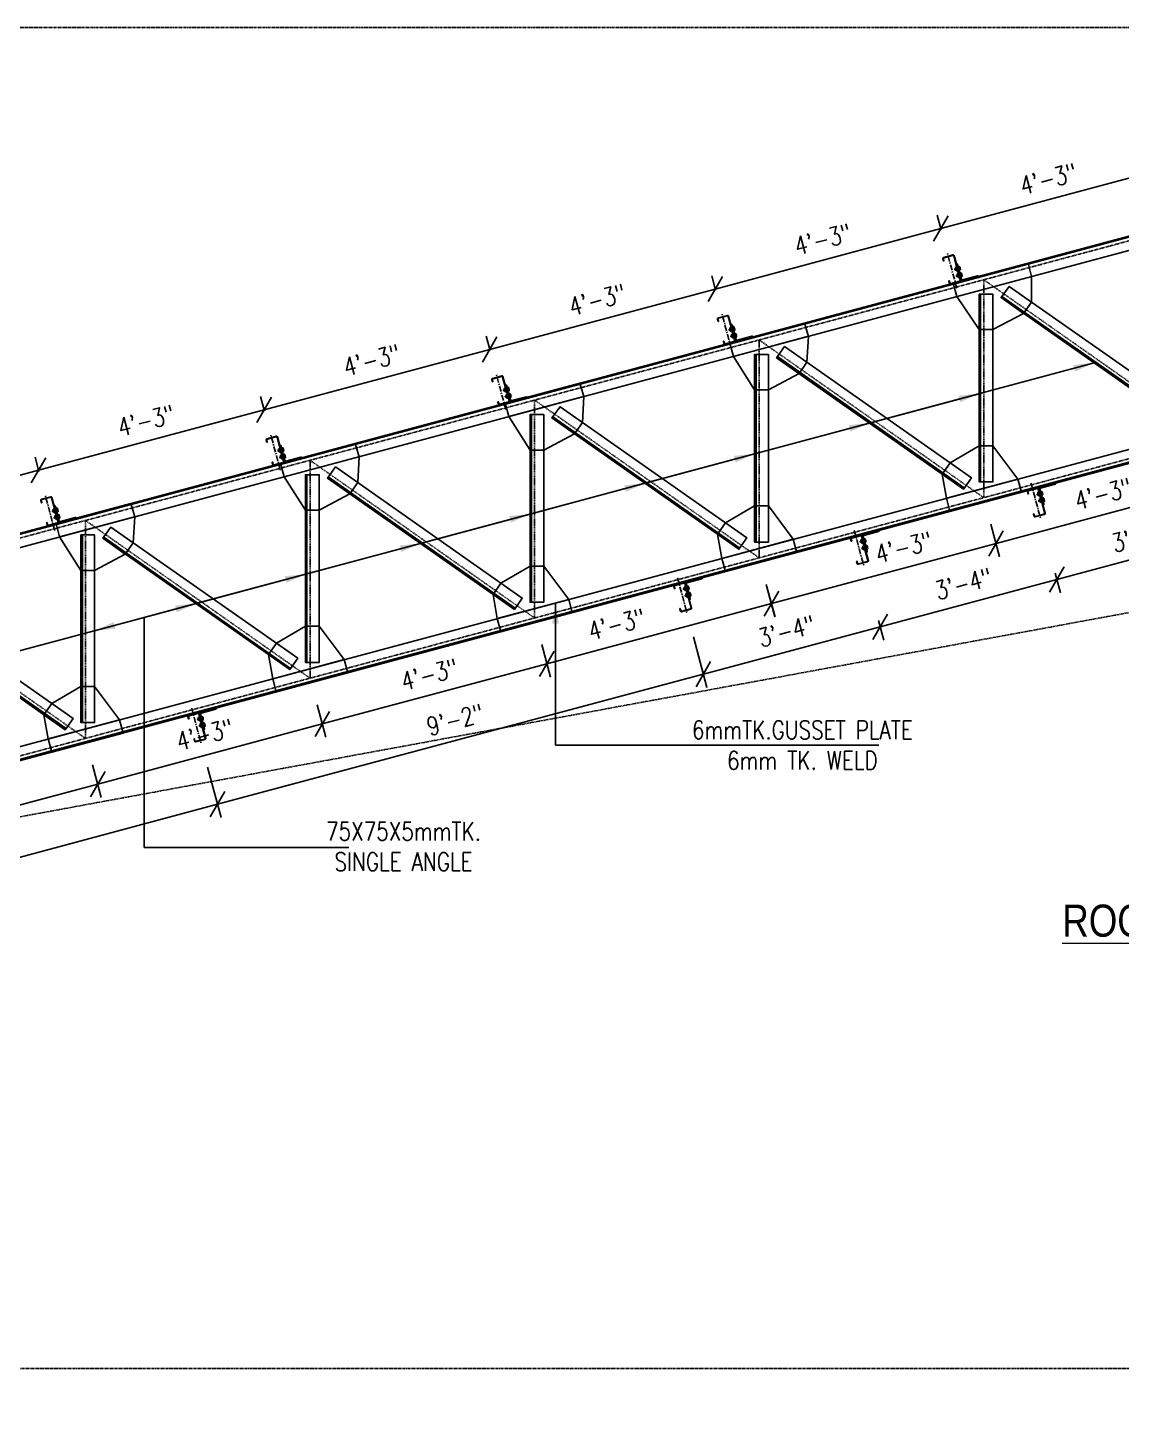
# Model space of a CAD drawing. Extents: x -95606 to 113309, y -42160 to -940.
# Drawn here: x 104420.5 to 104659.6, y -20082.2 to -19780.6 of the extents above; entities that cross this region are included whole.
import ezdxf

# ---------------------------------------------------------------- set-up
doc = ezdxf.new("R2010")
doc.units = 0
doc.header["$LTSCALE"] = 0.02
doc.header["$MEASUREMENT"] = 0
doc.header["$PDMODE"] = 3
doc.header["$PDSIZE"] = -2
for name, pattern in [('CENTER', [50.8, 31.75, -6.35, 6.35, -6.35]), ('CENTERX2', [101.6, 63.5, -12.7, 12.7, -12.7]), ('DASHEDX2', [1.5, 1, -0.5])]:
    doc.linetypes.add(name, pattern=pattern)
doc.layers.get('0').update_dxf_attribs({"linetype": 'CONTINUOUS'})
doc.layers.get('DEFPOINTS').update_dxf_attribs({"linetype": 'CONTINUOUS'})
for name, color, linetype in [('5T', 4, 'CONTINUOUS'), ('A-C PURLIN', 1, 'CONTINUOUS'), ('A-GRID', 7, 'CENTERX2'), ('A-OL', 2, 'CONTINUOUS'), ('A-WELD', 6, 'CONTINUOUS'), ('dimentions', 8, 'CONTINUOUS'), ('EXLINE', 33, 'CONTINUOUS'), ('G-GRID', 7, 'CENTERX2'), ('GUSSET', 1, 'CONTINUOUS'), ('LEVEL', 1, 'CONTINUOUS'), ('OL', 2, 'CONTINUOUS'), ('S-DIM', 7, 'CONTINUOUS'), ('S-TXT', 2, 'CONTINUOUS')]:
    doc.layers.add(name, color=color, linetype=linetype)
doc.layers.add('Layer4', color=4, linetype='CONTINUOUS', lineweight=25)
doc.styles.add('ROMANC', font='romanc.shx')
doc.styles.add('style9', font='romans.shx', dxfattribs={"width": 0.8, "height": 4})
doc.dimstyles.new('TEXT-14', dxfattribs={"dimtxt": 4, "dimasz": 4.5, "dimexe": 3, "dimexo": 6, "dimgap": 2, "dimtad": 1, "dimdec": 0, "dimrnd": 0.5, "dimzin": 1, "dimdsep": 46, "dimlunit": 4, "dimtxsty": 'style9', "dimblk": 'OBLIQUE', "dimcen": 72.09, "dimclrd": 1, "dimclre": 1, "dimclrt": 2, "dimadec": 0, "dimazin": 0, "dimtfac": 1, "dimtdec": 0, "dimtofl": 0, "dimtmove": 0, "dimatfit": 3, "dimfxl": 1, "dimfrac": 2, "dimtolj": 1, "dimtzin": 0, "dimlwd": -1, "dimarcsym": 0})

# ---------------------------------------------------------------- blocks, each defined once
blk = doc.blocks.new('_Oblique')
at = {"color": 0, "linetype": 'ByBlock', "lineweight": -2}
blk.add_line((-0.5, -0.5), (0.5, 0.5), dxfattribs=at)
blk = doc.blocks.new('*D72')
at = {"layer": 'DEFPOINTS', "color": 0, "lineweight": -2, "transparency": 16777216}
for p in [(104422.92, -19877.36), (104424.54, -19883.4), (104375.24, -19896.61)]:
    blk.add_point(p, dxfattribs=at)
at = {"layer": 'dimentions', "color": 1, "lineweight": -2, "transparency": 16777216}
for p, q in [((104422.99, -19877.61), (104422.15, -19874.46)), ((104373.69, -19890.82), (104372.85, -19887.67))]:
    blk.add_line(p, q, dxfattribs=at)
at = {"layer": 'dimentions', "color": 1, "transparency": 16777216}
blk.add_line((104373.62, -19890.57), (104422.92, -19877.36), dxfattribs=at)
at = {"layer": 'dimentions', "color": 1, "transparency": 16777216, "xscale": 4.5, "yscale": 4.5, "zscale": 4.5}
for p, rotation in [((104422.92, -19877.36), 14.99999999996698), ((104373.62, -19890.57), 194.999999999967)]:
    blk.add_blockref('_Oblique', p, dxfattribs=dict(at, rotation=rotation))
at = {"layer": 'dimentions', "color": 2, "transparency": 16777216, "insert": (104397.14, -19879.73), "char_height": 4, "attachment_point": 5, "rotation": 15, "style": 'style9'}
blk.add_mtext('\\A1;4\'-3"', dxfattribs=at)
blk = doc.blocks.new('A BOLT')
at = {"layer": 'GUSSET'}
h = blk.add_hatch(dxfattribs=at)
h.set_pattern_fill('LINE', color=8, scale=12.375, angle=107, style=0)
h.set_pattern_definition([(286.416, (-3737.1646, 76954.9778), (1.483816784, 0.437161318), [])])
edge = h.paths.add_edge_path()
edge.add_line((7, -1.2), (11.8, 0.3))
edge.add_ellipse((11.2, 2.4), major_axis=(1.59, 1.59), ratio=1, start_angle=241.416, end_angle=331.416)
edge.add_line((13.3, 3.1), (13.1, 3.8))
edge.add_line((13.1, 3.8), (12.9, 4.6))
edge.add_ellipse((10.7, 3.9), major_axis=(1.59, 1.59), ratio=1, start_angle=331.416, end_angle=421.416)
edge.add_line((10.1, 6.1), (7.5, 5.3))
edge.add_line((7.5, 5.3), (5.3, 4.7))
edge.add_ellipse((5.9, 2.5), major_axis=(1.59, 1.59), ratio=1, start_angle=331.416, end_angle=421.416, ccw=False)
edge.add_line((8, 3.1), (8.3, 2.4))
edge.add_line((8.3, 2.4), (8.5, 1.6))
edge.add_ellipse((6.3, 1), major_axis=(1.59, 1.59), ratio=1, start_angle=241.416, end_angle=331.416, ccw=False)
at = {"layer": 'A-GRID'}
blk.add_line((15.8, 4.6), (-20.1, -5.9), dxfattribs=at)
at = {"layer": 'A-OL', "color": 1, "linetype": 'DASHEDX2'}
for p, q in [((-12.7, 8.6), (-11.9, 8.9)), ((-2.5, 11.6), (-3.3, 11.4)), ((-6, -14.1), (-5.2, -13.8)), ((4.2, -11.1), (3.3, -11.4))]:
    blk.add_line(p, q, dxfattribs=at)
at = {"layer": 'A-OL', "color": 1}
for p, q in [((-5.2, -13.8), (-11.9, 8.9)), ((3.3, -11.4), (-3.3, 11.4))]:
    blk.add_line(p, q, dxfattribs=at)
at = {"layer": 'OL'}
for p, q in [((-12.7, 8.6), (-6, -14.1)), ((-2.5, 11.6), (4.2, -11.1)), ((9.2, 5.8), (-0.1, 3.1))]:
    blk.add_line(p, q, dxfattribs=at)
for points in [[(-12.3, 7), (-16.9, 5.6, 0.414214), (-18.5, 2.8), (-18.1, 1.6)], [(-10.2, 0.2), (-14.9, -1.2, -0.414214), (-17.7, 0.3), (-18.1, 1.6)], [(-2, 10), (2.7, 11.3, -0.414214), (5.5, 9.8), (5.9, 8.6)], [(0, 3.1), (4.7, 4.5, 0.414214), (6.2, 7.3), (5.9, 8.6)], [(8.3, 2.4), (8, 3.1, 0.414214), (5.3, 4.7), (2.7, 3.9)], [(8.3, 2.4), (8.5, 1.6, -0.414214), (7, -1.2), (2.9, -2.4)], [(13.1, 3.8), (13.3, 3.1, -0.414214), (11.8, 0.3), (4.5, -1.9)], [(13.1, 3.8), (12.9, 4.6, 0.414214), (10.1, 6.1), (4.6, 4.5)], [(-16.8, -4.9), (-17, -4.2, -0.414214), (-15.5, -1.4), (-12.9, -0.6)], [(-16.8, -4.9), (-16.5, -5.7, 0.414214), (-13.7, -7.2), (-9.7, -6)], [(-8.5, -5.7), (-13.2, -7.1, 0.414214), (-14.7, -9.9), (-14.4, -11.1)], [(-6.5, -12.5), (-11.2, -13.9, -0.414214), (-14, -12.4), (-14.4, -11.1)], [(1.8, -2.7), (6.4, -1.3, -0.414214), (9.2, -2.8), (9.6, -4.1)], [(3.8, -9.5), (8.4, -8.2, 0.414214), (10, -5.4), (9.6, -4.1)]]:
    blk.add_lwpolyline(points, format="xyb", dxfattribs=at)
for points in [[(-0.9, 2.9), (-9.4, 0.4)], [(8.2, 5.5), (7.8, 5.4), (-0.1, 3.1)], [(-7.7, -5.3), (0.8, -2.8)]]:
    blk.add_lwpolyline(points, dxfattribs=at)
blk = doc.blocks.new('RT8-LIP')
at = {"layer": 'A-C PURLIN'}
h = blk.add_hatch(dxfattribs=at)
h.set_pattern_fill('STEEL', color=256, scale=8, angle=16.708, style=0)
h.set_pattern_definition([(61.708, (-15390.126, -58951.48), (-22.365806, 12.038718), []), (61.708, (-15393.777, -58939.315), (-22.365806, 12.038718), [])])
h.paths.add_polyline_path([(-50.1, 64.3), (-69.8, 129.9, -0.414214), (-66.4, 136.1), (-19.5, 150.2, -0.414214), (-13.3, 146.9), (-10.3, 136.8, 0.490314), (-8.8, 136.3, 0.490314), (-7.9, 137.5), (-11.6, 150, 0.414214), (-17.8, 153.3), (-69.6, 137.8, 0.414214), (-72.9, 131.6), (-52.5, 63.6), (-32.1, -4.4, 0.414214), (-25.9, -7.8), (25.9, 7.8, 0.414214), (29.2, 14), (25.5, 26.4, 0.490314), (24, 27, 0.490314), (23.1, 25.7), (26.1, 15.7, -0.414214), (22.7, 9.4), (-24.2, -4.6, -0.414214), (-30.4, -1.3)])
h = blk.add_hatch(dxfattribs=at)
h.set_pattern_fill('STEEL', color=256, scale=11, angle=106.708, style=0)
h.set_pattern_definition([(151.708, (-15373.637, -58962.002), (-16.553237, -30.752983), []), (151.708, (-15390.362, -58967.023), (-16.553237, -30.752983), [])])
h.paths.add_polyline_path([(-60.7, 86.2, 0.414214), (-64.1, 80), (-39.6, -1.4, -0.414214), (-43, -7.7), (-124.4, -32.1, 0.414214), (-127.7, -38.3), (-31.9, -9.6)])
for points in [[(24.2, 27.1), (23.7, 27, 0.414214), (23.1, 25.7), (26.1, 15.7, -0.414214), (22.7, 9.4), (-24.2, -4.6, -0.414214), (-30.4, -1.3), (-50.1, 64.3), (-69.8, 129.9, -0.414214), (-66.4, 136.1), (-19.5, 150.2, -0.414214), (-13.3, 146.9), (-10.3, 136.8, 0.414214), (-9, 136.2), (-8.5, 136.3, 0.414214), (-7.9, 137.5), (-11.6, 150, 0.414214), (-17.8, 153.3), (-69.6, 137.8, 0.414214), (-72.9, 131.6), (-52.5, 63.6), (-32.1, -4.4, 0.414214), (-25.9, -7.8), (25.9, 7.8, 0.414214), (29.2, 14), (25.5, 26.4, 0.414214)], [(-60.7, 86.2), (-31.9, -9.6), (-127.7, -38.3), (-127.7, -38.3, -0.414214), (-124.4, -32.1), (-43, -7.7, 0.414214), (-39.6, -1.4), (-64.1, 80, -0.414214), (-60.7, 86.2)]]:
    blk.add_lwpolyline(points, format="xyb", close=True, dxfattribs=at)
blk = doc.blocks.new('A$C7F18320F')
at = {"layer": 'A-C PURLIN', "xscale": 0.03999999999769976, "yscale": 0.03999999999769976, "zscale": 0.03999999999769976, "rotation": 357.2919999998659}
blk.add_blockref('RT8-LIP', (1.29, 0.32), dxfattribs=at)
at = {"layer": 'A-WELD', "xscale": 0.03999999999769976, "yscale": 0.03999999999769976, "zscale": 0.03999999999769976, "rotation": 357.2919999998659}
for p in [(-0.54, 2.81), (-0.18, 1.36)]:
    blk.add_blockref('A BOLT', p, dxfattribs=at)
blk = doc.blocks.new('*D73')
at = {"layer": 'DEFPOINTS', "color": 0, "lineweight": -2, "transparency": 16777216}
for p in [(104472.22, -19864.15), (104473.84, -19870.19), (104424.54, -19883.4)]:
    blk.add_point(p, dxfattribs=at)
at = {"layer": 'dimentions', "color": 1, "lineweight": -2, "transparency": 16777216}
for p, q in [((104472.29, -19864.4), (104471.44, -19861.25)), ((104422.99, -19877.61), (104422.15, -19874.46))]:
    blk.add_line(p, q, dxfattribs=at)
at = {"layer": 'dimentions', "color": 1, "transparency": 16777216}
blk.add_line((104422.92, -19877.36), (104472.22, -19864.15), dxfattribs=at)
at = {"layer": 'dimentions', "color": 1, "transparency": 16777216, "xscale": 4.5, "yscale": 4.5, "zscale": 4.5}
for p, rotation in [((104472.22, -19864.15), 14.99999999999684), ((104422.92, -19877.36), 194.9999999999968)]:
    blk.add_blockref('_Oblique', p, dxfattribs=dict(at, rotation=rotation))
at = {"layer": 'dimentions', "color": 2, "transparency": 16777216, "insert": (104446.44, -19866.52), "char_height": 4, "attachment_point": 5, "rotation": 15, "style": 'style9'}
blk.add_mtext('\\A1;4\'-3"', dxfattribs=at)
blk = doc.blocks.new('*D74')
at = {"layer": 'DEFPOINTS', "color": 0, "lineweight": -2, "transparency": 16777216}
for p in [(104521.52, -19850.94), (104523.14, -19856.99), (104473.84, -19870.19)]:
    blk.add_point(p, dxfattribs=at)
at = {"layer": 'dimentions', "color": 1, "lineweight": -2, "transparency": 16777216}
for p, q in [((104521.59, -19851.19), (104520.74, -19848.04)), ((104472.29, -19864.4), (104471.44, -19861.25))]:
    blk.add_line(p, q, dxfattribs=at)
at = {"layer": 'dimentions', "color": 1, "transparency": 16777216}
blk.add_line((104472.22, -19864.15), (104521.52, -19850.94), dxfattribs=at)
at = {"layer": 'dimentions', "color": 1, "transparency": 16777216, "xscale": 4.5, "yscale": 4.5, "zscale": 4.5}
for p, rotation in [((104521.52, -19850.94), 14.99999999997121), ((104472.22, -19864.15), 194.9999999999712)]:
    blk.add_blockref('_Oblique', p, dxfattribs=dict(at, rotation=rotation))
at = {"layer": 'dimentions', "color": 2, "transparency": 16777216, "insert": (104495.74, -19853.31), "char_height": 4, "attachment_point": 5, "rotation": 15, "style": 'style9'}
blk.add_mtext('\\A1;4\'-3"', dxfattribs=at)
blk = doc.blocks.new('*D75')
at = {"layer": 'DEFPOINTS', "color": 0, "lineweight": -2, "transparency": 16777216}
for p in [(104570.83, -19837.73), (104572.44, -19843.77), (104523.14, -19856.99)]:
    blk.add_point(p, dxfattribs=at)
at = {"layer": 'dimentions', "color": 1, "lineweight": -2, "transparency": 16777216}
for p, q in [((104570.89, -19837.98), (104570.05, -19834.83)), ((104521.59, -19851.19), (104520.74, -19848.04))]:
    blk.add_line(p, q, dxfattribs=at)
at = {"layer": 'dimentions', "color": 1, "transparency": 16777216}
blk.add_line((104521.52, -19850.94), (104570.83, -19837.73), dxfattribs=at)
at = {"layer": 'dimentions', "color": 1, "transparency": 16777216, "xscale": 4.5, "yscale": 4.5, "zscale": 4.5}
for p, rotation in [((104570.83, -19837.73), 15.00003019938891), ((104521.52, -19850.94), 195.0000301993889)]:
    blk.add_blockref('_Oblique', p, dxfattribs=dict(at, rotation=rotation))
at = {"layer": 'dimentions', "color": 2, "transparency": 16777216, "insert": (104545.04, -19840.1), "char_height": 4, "attachment_point": 5, "rotation": 15, "style": 'style9'}
blk.add_mtext('\\A1;4\'-3"', dxfattribs=at)
blk = doc.blocks.new('*D76')
at = {"layer": 'DEFPOINTS', "color": 0, "lineweight": -2, "transparency": 16777216}
for p in [(104620.12, -19824.52), (104621.74, -19830.57), (104572.44, -19843.77)]:
    blk.add_point(p, dxfattribs=at)
at = {"layer": 'dimentions', "color": 1, "lineweight": -2, "transparency": 16777216}
for p, q in [((104620.18, -19824.77), (104619.34, -19821.62)), ((104570.89, -19837.98), (104570.05, -19834.83))]:
    blk.add_line(p, q, dxfattribs=at)
at = {"layer": 'dimentions', "color": 1, "transparency": 16777216}
blk.add_line((104570.83, -19837.73), (104620.12, -19824.52), dxfattribs=at)
at = {"layer": 'dimentions', "color": 1, "transparency": 16777216, "xscale": 4.5, "yscale": 4.5, "zscale": 4.5}
for p, rotation in [((104620.12, -19824.52), 14.9999697905649), ((104570.83, -19837.73), 194.9999697905649)]:
    blk.add_blockref('_Oblique', p, dxfattribs=dict(at, rotation=rotation))
at = {"layer": 'dimentions', "color": 2, "transparency": 16777216, "insert": (104594.34, -19826.89), "char_height": 4, "attachment_point": 5, "rotation": 15, "style": 'style9'}
blk.add_mtext('\\A1;4\'-3"', dxfattribs=at)
blk = doc.blocks.new('*D80')
at = {"layer": 'DEFPOINTS', "color": 0, "lineweight": -2, "transparency": 16777216}
for p in [(104669.41, -19811.31), (104671.03, -19817.36), (104621.74, -19830.57)]:
    blk.add_point(p, dxfattribs=at)
at = {"layer": 'dimentions', "color": 1, "lineweight": -2, "transparency": 16777216}
for p, q in [((104669.47, -19811.56), (104668.63, -19808.42)), ((104620.18, -19824.77), (104619.34, -19821.62))]:
    blk.add_line(p, q, dxfattribs=at)
at = {"layer": 'dimentions', "color": 1, "transparency": 16777216}
blk.add_line((104620.12, -19824.52), (104669.41, -19811.31), dxfattribs=at)
at = {"layer": 'dimentions', "color": 1, "transparency": 16777216, "xscale": 4.5, "yscale": 4.5, "zscale": 4.5}
for p, rotation in [((104669.41, -19811.31), 14.9999697905649), ((104620.12, -19824.52), 194.9999697905649)]:
    blk.add_blockref('_Oblique', p, dxfattribs=dict(at, rotation=rotation))
at = {"layer": 'dimentions', "color": 2, "transparency": 16777216, "insert": (104643.63, -19813.69), "char_height": 4, "attachment_point": 5, "rotation": 15, "style": 'style9'}
blk.add_mtext('\\A1;4\'-3"', dxfattribs=at)
blk = doc.blocks.new('*D91')
at = {"layer": 'DEFPOINTS', "color": 0, "lineweight": -2, "transparency": 16777216}
for p in [(104433.17, -19935.94), (104435.85, -19945.95), (104384.09, -19949.09)]:
    blk.add_point(p, dxfattribs=at)
at = {"layer": 'dimentions', "color": 1, "lineweight": -2, "transparency": 16777216}
for p, q in [((104434.72, -19941.73), (104436.63, -19948.85)), ((104385.64, -19954.89), (104387.55, -19962))]:
    blk.add_line(p, q, dxfattribs=at)
at = {"layer": 'dimentions', "color": 1, "transparency": 16777216}
blk.add_line((104386.77, -19959.1), (104435.85, -19945.95), dxfattribs=at)
at = {"layer": 'dimentions', "color": 1, "transparency": 16777216, "xscale": 4.5, "yscale": 4.5, "zscale": 4.5}
for p, rotation in [((104435.85, -19945.95), 15.00000000000136), ((104386.77, -19959.1), 195.0000000000014)]:
    blk.add_blockref('_Oblique', p, dxfattribs=dict(at, rotation=rotation))
at = {"layer": 'dimentions', "color": 2, "transparency": 16777216, "insert": (104410.18, -19948.29), "char_height": 4, "attachment_point": 5, "rotation": 15, "style": 'style9'}
blk.add_mtext('\\A1;4\'-3"', dxfattribs=at)
blk = doc.blocks.new('*D92')
at = {"layer": 'DEFPOINTS', "color": 0, "lineweight": -2, "transparency": 16777216}
for p in [(104482.25, -19922.79), (104484.93, -19932.8), (104433.17, -19935.94)]:
    blk.add_point(p, dxfattribs=at)
at = {"layer": 'dimentions', "color": 1, "lineweight": -2, "transparency": 16777216}
for p, q in [((104483.81, -19928.58), (104485.71, -19935.69)), ((104434.72, -19941.74), (104436.63, -19948.85))]:
    blk.add_line(p, q, dxfattribs=at)
at = {"layer": 'dimentions', "color": 1, "transparency": 16777216}
blk.add_line((104435.85, -19945.95), (104484.93, -19932.8), dxfattribs=at)
at = {"layer": 'dimentions', "color": 1, "transparency": 16777216, "xscale": 4.5, "yscale": 4.5, "zscale": 4.5}
for p, rotation in [((104484.93, -19932.8), 15.00000000000561), ((104435.85, -19945.95), 195.0000000000056)]:
    blk.add_blockref('_Oblique', p, dxfattribs=dict(at, rotation=rotation))
at = {"layer": 'dimentions', "color": 2, "transparency": 16777216, "insert": (104459.26, -19935.14), "char_height": 4, "attachment_point": 5, "rotation": 15, "style": 'style9'}
blk.add_mtext('\\A1;4\'-3"', dxfattribs=at)
blk = doc.blocks.new('*D93')
at = {"layer": 'DEFPOINTS', "color": 0, "lineweight": -2, "transparency": 16777216}
for p in [(104531.34, -19909.64), (104534.02, -19919.64), (104482.25, -19922.79)]:
    blk.add_point(p, dxfattribs=at)
at = {"layer": 'dimentions', "color": 1, "lineweight": -2, "transparency": 16777216}
for p, q in [((104532.89, -19915.43), (104534.79, -19922.54)), ((104483.81, -19928.58), (104485.71, -19935.69))]:
    blk.add_line(p, q, dxfattribs=at)
at = {"layer": 'dimentions', "color": 1, "transparency": 16777216}
blk.add_line((104484.93, -19932.8), (104534.02, -19919.64), dxfattribs=at)
at = {"layer": 'dimentions', "color": 1, "transparency": 16777216, "xscale": 4.5, "yscale": 4.5, "zscale": 4.5}
for p, rotation in [((104534.02, -19919.64), 14.99999999999711), ((104484.93, -19932.8), 194.9999999999971)]:
    blk.add_blockref('_Oblique', p, dxfattribs=dict(at, rotation=rotation))
at = {"layer": 'dimentions', "color": 2, "transparency": 16777216, "insert": (104508.34, -19921.99), "char_height": 4, "attachment_point": 5, "rotation": 15, "style": 'style9'}
blk.add_mtext('\\A1;4\'-3"', dxfattribs=at)
blk = doc.blocks.new('*D94')
at = {"layer": 'DEFPOINTS', "color": 0, "lineweight": -2, "transparency": 16777216}
for p in [(104580.42, -19896.48), (104583.1, -19906.49), (104531.33, -19909.64)]:
    blk.add_point(p, dxfattribs=at)
at = {"layer": 'dimentions', "color": 1, "lineweight": -2, "transparency": 16777216}
for p, q in [((104581.97, -19902.28), (104583.88, -19909.39)), ((104532.89, -19915.43), (104534.79, -19922.54))]:
    blk.add_line(p, q, dxfattribs=at)
at = {"layer": 'dimentions', "color": 1, "transparency": 16777216}
blk.add_line((104534.02, -19919.65), (104583.1, -19906.49), dxfattribs=at)
at = {"layer": 'dimentions', "color": 1, "transparency": 16777216, "xscale": 4.5, "yscale": 4.5, "zscale": 4.5}
for p, rotation in [((104583.1, -19906.49), 15.00000000000136), ((104534.02, -19919.65), 195.0000000000014)]:
    blk.add_blockref('_Oblique', p, dxfattribs=dict(at, rotation=rotation))
at = {"layer": 'dimentions', "color": 2, "transparency": 16777216, "insert": (104549.27, -19911.02), "char_height": 4, "attachment_point": 5, "rotation": 15, "style": 'style9'}
blk.add_mtext('\\A1;4\'-3"', dxfattribs=at)
blk = doc.blocks.new('*D95')
at = {"layer": 'DEFPOINTS', "color": 0, "lineweight": -2, "transparency": 16777216}
for p in [(104629.5, -19883.33), (104632.18, -19893.34), (104580.42, -19896.49)]:
    blk.add_point(p, dxfattribs=at)
at = {"layer": 'dimentions', "color": 1, "lineweight": -2, "transparency": 16777216}
for p, q in [((104631.05, -19889.13), (104632.96, -19896.24)), ((104581.97, -19902.28), (104583.87, -19909.39))]:
    blk.add_line(p, q, dxfattribs=at)
at = {"layer": 'dimentions', "color": 1, "transparency": 16777216}
blk.add_line((104583.1, -19906.49), (104632.18, -19893.34), dxfattribs=at)
at = {"layer": 'dimentions', "color": 1, "transparency": 16777216, "xscale": 4.5, "yscale": 4.5, "zscale": 4.5}
for p, rotation in [((104632.18, -19893.34), 15.00000000000136), ((104583.1, -19906.49), 195.0000000000014)]:
    blk.add_blockref('_Oblique', p, dxfattribs=dict(at, rotation=rotation))
at = {"layer": 'dimentions', "color": 2, "transparency": 16777216, "insert": (104612.03, -19894.21), "char_height": 4, "attachment_point": 5, "rotation": 15, "style": 'style9'}
blk.add_mtext('\\A1;4\'-3"', dxfattribs=at)
blk = doc.blocks.new('*D96')
at = {"layer": 'DEFPOINTS', "color": 0, "lineweight": -2, "transparency": 16777216}
for p in [(104678.58, -19870.18), (104681.26, -19880.19), (104629.5, -19883.33)]:
    blk.add_point(p, dxfattribs=at)
at = {"layer": 'dimentions', "color": 1, "lineweight": -2, "transparency": 16777216}
for p, q in [((104680.14, -19875.98), (104682.04, -19883.09)), ((104631.05, -19889.13), (104632.96, -19896.24))]:
    blk.add_line(p, q, dxfattribs=at)
at = {"layer": 'dimentions', "color": 1, "transparency": 16777216}
blk.add_line((104632.18, -19893.34), (104681.26, -19880.19), dxfattribs=at)
at = {"layer": 'dimentions', "color": 1, "transparency": 16777216, "xscale": 4.5, "yscale": 4.5, "zscale": 4.5}
for p, rotation in [((104681.26, -19880.19), 15.00000000000136), ((104632.18, -19893.34), 195.0000000000014)]:
    blk.add_blockref('_Oblique', p, dxfattribs=dict(at, rotation=rotation))
at = {"layer": 'dimentions', "color": 2, "transparency": 16777216, "insert": (104655.59, -19882.53), "char_height": 4, "attachment_point": 5, "rotation": 15, "style": 'style9'}
blk.add_mtext('\\A1;4\'-3"', dxfattribs=at)
blk = doc.blocks.new('*D97')
at = {"layer": 'DEFPOINTS', "color": 0, "lineweight": -2, "transparency": 16777216}
for p in [(104682.2, -19883.7), (104684.12, -19890.87), (104643.57, -19894.05)]:
    blk.add_point(p, dxfattribs=at)
at = {"layer": 'dimentions', "color": 1, "transparency": 16777216}
blk.add_line((104645.49, -19901.22), (104684.12, -19890.87), dxfattribs=at)
at = {"layer": 'dimentions', "color": 1, "lineweight": -2, "transparency": 16777216}
for p, q in [((104683.76, -19889.5), (104684.9, -19893.77)), ((104645.12, -19899.85), (104646.26, -19904.12))]:
    blk.add_line(p, q, dxfattribs=at)
at = {"layer": 'dimentions', "color": 1, "transparency": 16777216, "xscale": 4.5, "yscale": 4.5, "zscale": 4.5}
for p, rotation in [((104684.12, -19890.87), 14.99999999954969), ((104645.49, -19901.22), 194.9999999995497)]:
    blk.add_blockref('_Oblique', p, dxfattribs=dict(at, rotation=rotation))
at = {"layer": 'dimentions', "color": 2, "transparency": 16777216, "insert": (104663.67, -19891.81), "char_height": 4, "attachment_point": 5, "rotation": 15, "style": 'style9'}
blk.add_mtext('\\A1;3\'-4"', dxfattribs=at)
blk = doc.blocks.new('*D98')
at = {"layer": 'DEFPOINTS', "color": 0, "lineweight": -2, "transparency": 16777216}
for p in [(104643.57, -19894.05), (104645.49, -19901.22), (104604.93, -19904.41)]:
    blk.add_point(p, dxfattribs=at)
at = {"layer": 'dimentions', "color": 1, "lineweight": -2, "transparency": 16777216}
for p, q in [((104645.12, -19899.85), (104646.26, -19904.12)), ((104606.48, -19910.2), (104607.63, -19914.47))]:
    blk.add_line(p, q, dxfattribs=at)
at = {"layer": 'dimentions', "color": 1, "transparency": 16777216}
blk.add_line((104606.85, -19911.58), (104645.49, -19901.22), dxfattribs=at)
at = {"layer": 'dimentions', "color": 1, "transparency": 16777216, "xscale": 4.5, "yscale": 4.5, "zscale": 4.5}
for p, rotation in [((104645.49, -19901.22), 14.99999999954969), ((104606.85, -19911.58), 194.9999999995497)]:
    blk.add_blockref('_Oblique', p, dxfattribs=dict(at, rotation=rotation))
at = {"layer": 'dimentions', "color": 2, "transparency": 16777216, "insert": (104625.04, -19902.17), "char_height": 4, "attachment_point": 5, "rotation": 15, "style": 'style9'}
blk.add_mtext('\\A1;3\'-4"', dxfattribs=at)
blk = doc.blocks.new('*D99')
at = {"layer": 'DEFPOINTS', "color": 0, "lineweight": -2, "transparency": 16777216}
for p in [(104564.48, -19907.98), (104568.2, -19921.89), (104458.28, -19936.44)]:
    blk.add_point(p, dxfattribs=at)
at = {"layer": 'dimentions', "color": 1, "lineweight": -2, "transparency": 16777216}
for p, q in [((104566.03, -19913.78), (104568.98, -19924.79)), ((104459.84, -19942.23), (104462.79, -19953.24))]:
    blk.add_line(p, q, dxfattribs=at)
at = {"layer": 'dimentions', "color": 1, "transparency": 16777216}
blk.add_line((104462.01, -19950.34), (104568.2, -19921.89), dxfattribs=at)
at = {"layer": 'dimentions', "color": 1, "transparency": 16777216, "xscale": 4.5, "yscale": 4.5, "zscale": 4.5}
for p, rotation in [((104568.2, -19921.89), 14.99985940927183), ((104462.01, -19950.34), 194.9998594092719)]:
    blk.add_blockref('_Oblique', p, dxfattribs=dict(at, rotation=rotation))
at = {"layer": 'dimentions', "color": 2, "transparency": 16777216, "insert": (104513.97, -19931.88), "char_height": 4, "attachment_point": 5, "rotation": 14.9999, "style": 'style9'}
blk.add_mtext('\\A1;9\'-2"', dxfattribs=at)
blk = doc.blocks.new('*D100')
at = {"layer": 'DEFPOINTS', "color": 0, "lineweight": -2, "transparency": 16777216}
for p in [(104604.93, -19904.41), (104606.85, -19911.58), (104566.29, -19914.76)]:
    blk.add_point(p, dxfattribs=at)
at = {"layer": 'dimentions', "color": 1, "transparency": 16777216}
blk.add_line((104568.21, -19921.93), (104606.85, -19911.58), dxfattribs=at)
at = {"layer": 'dimentions', "color": 1, "lineweight": -2, "transparency": 16777216}
for p, q in [((104606.48, -19910.2), (104607.63, -19914.47)), ((104567.85, -19920.55), (104568.99, -19924.83))]:
    blk.add_line(p, q, dxfattribs=at)
at = {"layer": 'dimentions', "color": 1, "transparency": 16777216, "xscale": 4.5, "yscale": 4.5, "zscale": 4.5}
for p, rotation in [((104606.85, -19911.58), 14.9999999995443), ((104568.21, -19921.93), 194.9999999995443)]:
    blk.add_blockref('_Oblique', p, dxfattribs=dict(at, rotation=rotation))
at = {"layer": 'dimentions', "color": 2, "transparency": 16777216, "insert": (104586.4, -19912.52), "char_height": 4, "attachment_point": 5, "rotation": 15, "style": 'style9'}
blk.add_mtext('\\A1;3\'-4"', dxfattribs=at)
blk = doc.blocks.new('*D102')
at = {"layer": 'DEFPOINTS', "color": 0, "lineweight": -2, "transparency": 16777216}
for p in [(104458.29, -19936.44), (104462.01, -19950.34), (104352.09, -19964.89)]:
    blk.add_point(p, dxfattribs=at)
at = {"layer": 'dimentions', "color": 1, "lineweight": -2, "transparency": 16777216}
for p, q in [((104459.84, -19942.23), (104462.79, -19953.24)), ((104353.64, -19970.69), (104356.59, -19981.69))]:
    blk.add_line(p, q, dxfattribs=at)
at = {"layer": 'dimentions', "color": 1, "transparency": 16777216}
blk.add_line((104355.82, -19978.8), (104462.01, -19950.34), dxfattribs=at)
at = {"layer": 'dimentions', "color": 1, "transparency": 16777216, "xscale": 4.5, "yscale": 4.5, "zscale": 4.5}
for p, rotation in [((104462.01, -19950.34), 14.99985940926985), ((104355.82, -19978.8), 194.9998594092698)]:
    blk.add_blockref('_Oblique', p, dxfattribs=dict(at, rotation=rotation))
at = {"layer": 'dimentions', "color": 2, "transparency": 16777216, "insert": (104407.78, -19960.34), "char_height": 4, "attachment_point": 5, "rotation": 14.9999, "style": 'style9'}
blk.add_mtext('\\A1;9\'-2"', dxfattribs=at)

msp = doc.modelspace()

# ---------------------------------------------------------------- linework, layer by layer
at = {"layer": 'A-GRID'}
for p, q in [((104623.612, -19837.573), (104621.58, -19829.987)), ((104574.322, -19850.78), (104572.29, -19843.194)), ((104525.041, -19864.086), (104523.009, -19856.501)), ((104475.743, -19877.296), (104473.71, -19869.71)), ((104639.849, -19880.174), (104641.881, -19887.76)), ((104426.444, -19890.505), (104424.412, -19882.92)), ((104601.212, -19890.527), (104603.244, -19898.113)), ((104562.575, -19900.88), (104564.607, -19908.466)), ((104456.381, -19929.334), (104458.413, -19936.92))]:
    msp.add_line(p, q, dxfattribs=at)
at = {"layer": 'G-GRID', "color": 8, "ltscale": 0.1}
for p, q in [((104025.702, -19997.498), (104678.581, -19822.559)), ((104629.499, -19835.711), (104678.581, -19870.182)), ((104629.499, -19835.711), (104629.499, -19883.334)), ((104580.417, -19848.862), (104580.417, -19896.485)), ((104580.417, -19848.862), (104629.499, -19883.334)), ((104531.335, -19862.014), (104531.335, -19909.637)), ((104531.335, -19862.014), (104580.417, -19896.485)), ((104089.595, -20028), (104678.581, -19870.182)), ((104482.252, -19875.165), (104482.252, -19922.788)), ((104482.252, -19875.165), (104531.335, -19909.637)), ((104433.17, -19888.317), (104433.17, -19935.94)), ((104433.17, -19888.317), (104482.252, -19922.788)), ((104384.088, -19901.468), (104433.17, -19935.94))]:
    msp.add_line(p, q, dxfattribs=at)
at = {"layer": 'Layer4'}
for p, q in [((104623.664, -19839.345), (104639.975, -19834.974)), ((104574.769, -19852.446), (104591.162, -19848.054)), ((104525.687, -19865.598), (104541.997, -19861.228)), ((104476.605, -19878.749), (104492.915, -19874.379)), ((104621.334, -19883.451), (104636.947, -19879.267)), ((104427.522, -19891.901), (104443.916, -19887.508)), ((104572.252, -19896.602), (104587.865, -19892.419)), ((104523.169, -19909.754), (104538.783, -19905.57)), ((104474.087, -19922.905), (104489.701, -19918.722)), ((104425.005, -19936.057), (104440.619, -19931.873))]:
    msp.add_line(p, q, dxfattribs=at)
for points in [[(104628.499, -19846.617), (104628.499, -19838.878), (104631.499, -19838.878), (104631.499, -19846.617)], [(104639.941, -19840.587), (104635.064, -19837.162), (104633.297, -19839.608), (104638.209, -19843.057)], [(104590.859, -19853.739), (104585.982, -19850.313), (104584.215, -19852.759), (104589.125, -19856.207)], [(104579.417, -19859.769), (104579.417, -19852.029), (104582.417, -19852.029), (104582.417, -19859.769)], [(104541.777, -19866.89), (104536.899, -19863.465), (104535.133, -19865.911), (104540.043, -19869.359)], [(104530.335, -19872.92), (104530.335, -19865.181), (104533.335, -19865.181), (104533.335, -19872.92)], [(104628.499, -19871.997), (104628.499, -19879.899), (104631.499, -19879.899), (104631.499, -19871.997)], [(104628.499, -19871.997), (104628.499, -19879.899), (104631.499, -19879.899), (104631.499, -19871.997)], [(104622.136, -19875.706), (104626.799, -19878.98), (104625.065, -19881.449), (104620.402, -19878.174)], [(104481.252, -19886.072), (104481.252, -19878.332), (104484.252, -19878.332), (104484.252, -19886.072)], [(104492.695, -19880.042), (104487.817, -19876.616), (104486.051, -19879.062), (104490.961, -19882.51)], [(104579.417, -19885.148), (104579.417, -19893.051), (104582.417, -19893.051), (104582.417, -19885.148)], [(104579.417, -19885.148), (104579.417, -19893.051), (104582.417, -19893.051), (104582.417, -19885.148)], [(104443.613, -19893.193), (104438.735, -19889.768), (104436.969, -19892.214), (104441.879, -19895.662)], [(104573.054, -19888.857), (104577.717, -19892.132), (104575.983, -19894.6), (104571.32, -19891.326)], [(104432.17, -19899.223), (104432.17, -19891.484), (104435.17, -19891.484), (104435.17, -19899.223)], [(104530.335, -19898.3), (104530.335, -19906.202), (104533.335, -19906.202), (104533.335, -19898.3)], [(104530.335, -19898.3), (104530.335, -19906.202), (104533.335, -19906.202), (104533.335, -19898.3)], [(104523.972, -19902.009), (104528.635, -19905.283), (104526.901, -19907.752), (104522.238, -19904.477)], [(104481.252, -19911.451), (104481.252, -19919.354), (104484.252, -19919.354), (104484.252, -19911.451)], [(104481.252, -19911.451), (104481.252, -19919.354), (104484.252, -19919.354), (104484.252, -19911.451)], [(104474.89, -19915.16), (104479.553, -19918.435), (104477.819, -19920.903), (104473.156, -19917.629)], [(104432.17, -19924.603), (104432.17, -19932.505), (104435.17, -19932.505), (104435.17, -19924.603)], [(104432.17, -19924.603), (104432.17, -19932.505), (104435.17, -19932.505), (104435.17, -19924.603)], [(104425.808, -19928.312), (104430.471, -19931.586), (104428.737, -19934.055), (104424.074, -19930.78)]]:
    msp.add_lwpolyline(points, dxfattribs=at)
at = {"layer": 'LEVEL'}
for p, q in [((104445.965, -19909.516), (104445.965, -19959.803)), ((104445.965, -19959.803), (104490.701, -19959.803))]:
    msp.add_line(p, q, dxfattribs=at)
at = {"layer": 'S-DIM', "color": 2}
for p, q in [((104088.595, -19979.61), (104679.581, -19821.256)), ((104088.594, -19982.716), (104676.581, -19825.166)), ((104091.595, -20025.394), (104676.581, -19868.648)), ((104088.595, -20029.304), (104679.702, -19870.917))]:
    msp.add_line(p, q, dxfattribs=at)
at = {"layer": 'S-DIM', "color": 1}
for p, q in [((104088.595, -19979.817), (104679.261, -19821.549)), ((104628.819, -19838.878), (104628.819, -19879.899)), ((104633.486, -19839.347), (104674.298, -19868.01)), ((104579.737, -19852.029), (104579.737, -19893.051)), ((104584.404, -19852.498), (104625.25, -19881.185)), ((104530.655, -19865.181), (104530.655, -19906.202)), ((104535.322, -19865.65), (104576.168, -19894.337)), ((104088.915, -20028.887), (104679.261, -19870.704)), ((104481.572, -19878.332), (104481.572, -19919.354)), ((104486.24, -19878.801), (104527.086, -19907.488)), ((104432.49, -19891.484), (104432.49, -19932.505)), ((104437.157, -19891.953), (104478.004, -19920.64)), ((104388.075, -19905.104), (104428.922, -19933.791))]:
    msp.add_line(p, q, dxfattribs=at)
at = {"layer": 'S-DIM', "color": 3, "linetype": 'Continuous'}
for points in [[(104622.805, -19836.469), (104623.581, -19839.367), (104628.499, -19846.617), (104631.499, -19846.617), (104638.207, -19843.056), (104639.941, -19840.587), (104639.938, -19834.984), (104639.198, -19832.077), (104622.805, -19836.469)], [(104573.992, -19849.549), (104574.769, -19852.446), (104579.417, -19859.769), (104582.417, -19859.769), (104589.125, -19856.207), (104590.859, -19853.739), (104591.169, -19848.076), (104590.303, -19845.178), (104573.992, -19849.549)], [(104524.91, -19862.7), (104525.687, -19865.598), (104530.335, -19872.92), (104533.335, -19872.92), (104540.043, -19869.359), (104541.777, -19866.89), (104542.087, -19861.227), (104541.221, -19858.33), (104524.91, -19862.7)], [(104475.828, -19875.852), (104476.605, -19878.749), (104481.252, -19886.072), (104484.252, -19886.072), (104490.961, -19882.51), (104492.695, -19880.042), (104493.005, -19874.379), (104492.139, -19871.481), (104475.828, -19875.852)], [(104637.724, -19882.165), (104636.947, -19879.267), (104631.499, -19871.997), (104628.499, -19871.997), (104622.136, -19875.706), (104620.402, -19878.174), (104621.334, -19883.451), (104622.11, -19886.349), (104637.724, -19882.165)], [(104426.746, -19889.003), (104427.522, -19891.901), (104432.17, -19899.223), (104435.17, -19899.223), (104441.879, -19895.662), (104443.613, -19893.193), (104443.923, -19887.531), (104443.056, -19884.633), (104426.746, -19889.003)], [(104588.642, -19895.317), (104587.865, -19892.419), (104582.417, -19885.148), (104579.417, -19885.148), (104573.054, -19888.857), (104571.32, -19891.326), (104572.252, -19896.602), (104573.028, -19899.5), (104588.642, -19895.317)], [(104539.56, -19908.468), (104538.783, -19905.57), (104533.335, -19898.3), (104530.335, -19898.3), (104523.972, -19902.009), (104522.238, -19904.477), (104523.169, -19909.754), (104523.946, -19912.652), (104539.56, -19908.468)], [(104490.478, -19921.62), (104489.701, -19918.722), (104484.252, -19911.451), (104481.252, -19911.451), (104474.89, -19915.16), (104473.156, -19917.629), (104474.087, -19922.905), (104474.864, -19925.803), (104490.478, -19921.62)], [(104441.396, -19934.771), (104440.619, -19931.873), (104435.17, -19924.603), (104432.17, -19924.603), (104425.808, -19928.312), (104424.074, -19930.78), (104425.005, -19936.057), (104425.782, -19938.955), (104441.396, -19934.771)]]:
    msp.add_lwpolyline(points, dxfattribs=at)
at = {"layer": 'S-TXT', "color": 5, "linetype": 'CENTER', "lineweight": -2}
msp.add_line((105355.57, -19780.599), (103131.986, -20190.049), dxfattribs=at)
at = {"layer": 'S-TXT'}
for p, q in [((104628.499, -19879.899), (104628.499, -19838.878)), ((104631.499, -19879.899), (104631.499, -19838.878)), ((104633.297, -19839.608), (104674.113, -19868.273)), ((104635.064, -19837.162), (104675.05, -19865.245)), ((104585.982, -19850.313), (104626.799, -19878.98)), ((104579.417, -19893.051), (104579.417, -19852.029)), ((104582.417, -19893.051), (104582.417, -19852.029)), ((104584.215, -19852.759), (104625.065, -19881.449)), ((104536.899, -19863.465), (104577.717, -19892.132)), ((104530.335, -19906.202), (104530.335, -19865.181)), ((104533.335, -19906.202), (104533.335, -19865.181)), ((104535.133, -19865.911), (104575.983, -19894.6)), ((104481.252, -19919.354), (104481.252, -19878.332)), ((104484.252, -19919.354), (104484.252, -19878.332)), ((104487.817, -19876.616), (104528.635, -19905.283)), ((104486.051, -19879.062), (104526.901, -19907.752)), ((104631.499, -19879.899), (104628.499, -19879.899)), ((104631.499, -19879.899), (104628.499, -19879.899)), ((104438.735, -19889.768), (104479.553, -19918.435)), ((104432.17, -19932.505), (104432.17, -19891.484)), ((104435.17, -19932.505), (104435.17, -19891.484)), ((104436.969, -19892.214), (104477.819, -19920.903)), ((104582.417, -19893.051), (104579.417, -19893.051)), ((104582.417, -19893.051), (104579.417, -19893.051)), ((104389.653, -19902.919), (104430.471, -19931.586)), ((104387.887, -19905.365), (104428.737, -19934.055)), ((104533.335, -19906.202), (104530.335, -19906.202)), ((104533.335, -19906.202), (104530.335, -19906.202)), ((104484.252, -19919.354), (104481.252, -19919.354)), ((104484.252, -19919.354), (104481.252, -19919.354)), ((104435.17, -19932.505), (104432.17, -19932.505)), ((104435.17, -19932.505), (104432.17, -19932.505))]:
    msp.add_line(p, q, dxfattribs=at)
at = {"layer": 'S-TXT', "color": 5, "linetype": 'CENTER', "lineweight": -2}
msp.add_lwpolyline([(103911.075, -19780.599), (105355.57, -19780.599), (105355.57, -20073.694), (103911.075, -20073.694)], close=True, dxfattribs=at)

# ---------------------------------------------------------------- block references
at = {"ltscale": 44}
for p, xscale, yscale, zscale, rotation in [((104624.55, -19836.002), -0.9833464483156201, 0.983346448316297, 0.9833464483155909, 29.00000000113411), ((104575.26, -19849.209), -0.9833464483156201, 0.983346448316297, 0.9833464483155909, 29.00000000113411), ((104525.953, -19862.421), -0.9833464483156201, 0.983346448316297, 0.9833464483155909, 29.00000000113411), ((104476.655, -19875.63), -0.9833464483156201, 0.983346448316297, 0.9833464483155909, 29.00000000113411), ((104427.356, -19888.84), -0.9833464483156201, 0.983346448316297, 0.9833464483155909, 29.00000000113411), ((104641.472, -19881.161), 0.9833464483156208, 0.9833464483156208, 0.9833464483156208, 181.0000000009954), ((104602.835, -19891.514), 0.9833464483156208, 0.9833464483156208, 0.9833464483156208, 181.0000000009954), ((104564.198, -19901.867), 0.9833464483156208, 0.9833464483156208, 0.9833464483156208, 181.0000000009954), ((104458.003, -19930.321), 0.9833464483156208, 0.9833464483156208, 0.9833464483156208, 181.0000000009954)]:
    msp.add_blockref('A$C7F18320F', p, dxfattribs=dict(at, xscale=xscale, yscale=yscale, zscale=zscale, rotation=rotation))

# ---------------------------------------------------------------- texts
at = {"layer": '5T', "lineweight": 9, "insert": (104681.856, -19972.277), "char_height": 7, "width": 126.09722, "attachment_point": 2, "style": 'ROMANC'}
msp.add_mtext('{\\fSwis721 Cn BT|b0|i0|c0|p34;\\LROOF TRUSS-RT8}', dxfattribs=at)
at = {"layer": 'dimentions', "color": 2, "char_height": 4, "attachment_point": 5, "style": 'style9'}
for s, insert in [('6mmTK.GUSSET PLATE \\P6mm TK. WELD', (104589.858, -19937.433)), ('75X75X5mmTK. \\PSINGLE ANGLE', (104502.684, -19959.581))]:
    msp.add_mtext_dynamic_manual_height_columns(s, width=104.19387, gutter_width=16, heights=[0], dxfattribs=dict(at, insert=insert))

# ---------------------------------------------------------------- dimensions: what is measured, and where the dimension line sits
at = {"layer": 'dimentions'}
for p1, p2, distance, picture, middle in [((104621.735, -19830.566), (104671.025, -19817.359), 6.258, '*D80', (104643.627, -19813.686)), ((104572.445, -19843.774), (104621.735, -19830.566), 6.258, '*D76', (104594.336, -19826.893)), ((104523.138, -19856.985), (104572.445, -19843.774), 6.258, '*D75', (104545.038, -19840.103)), ((104473.84, -19870.195), (104523.138, -19856.985), 6.258, '*D74', (104495.736, -19853.313)), ((104424.542, -19883.404), (104473.84, -19870.195), 6.258, '*D73', (104446.437, -19866.523)), ((104629.499, -19883.333), (104678.582, -19870.182), -10.361, '*D96', (104655.589, -19882.534)), ((104375.243, -19896.614), (104424.542, -19883.404), 6.258, '*D72', (104397.139, -19879.732)), ((104643.567, -19894.053), (104682.204, -19883.7), -7.422, '*D97', (104663.672, -19891.814)), ((104604.93, -19904.406), (104643.567, -19894.053), -7.422, '*D98', (104625.035, -19902.167)), ((104566.293, -19914.759), (104604.93, -19904.406), -7.422, '*D100', (104586.398, -19912.52)), ((104458.283, -19936.436), (104564.477, -19907.981), -14.398, '*D99', (104513.973, -19931.884)), ((104482.253, -19922.788), (104531.336, -19909.636), -10.361, '*D93', (104508.343, -19921.989)), ((104433.17, -19935.94), (104482.253, -19922.788), -10.361, '*D92', (104459.26, -19935.141)), ((104384.089, -19949.091), (104433.172, -19935.939), -10.361, '*D91', (104410.178, -19948.292)), ((104352.091, -19964.89), (104458.285, -19936.435), -14.398, '*D102', (104407.781, -19960.338))]:
    dim = msp.add_aligned_dim(p1=p1, p2=p2, distance=distance, dimstyle='TEXT-14', override={"dimfxl": 0.18}, dxfattribs=at)
    dim.commit()
    dim.dimension.update_dxf_attribs({"geometry": picture, "text_midpoint": middle})
for base, p1, p2, picture, middle in [((104632.181, -19893.342), (104580.417, -19896.485), (104629.499, -19883.333), '*D95', (104613.16, -19898.439)), ((104583.099, -19906.493), (104531.335, -19909.637), (104580.417, -19896.485), '*D94', (104550.405, -19915.254))]:
    dim = msp.add_linear_dim(base=base, p1=p1, p2=p2, angle=15, dimstyle='TEXT-14', override={"dimfxl": 0.18}, dxfattribs=at)
    dim.commit()
    dim.dimension.update_dxf_attribs({"geometry": picture, "text_midpoint": middle, "dimtype": 161})

# ---------------------------------------------------------------- leaders
at = {"layer": 'EXLINE'}
for points in [[(104653.614, -19853.877), (104445.965, -19909.516)], [(104628.499, -19860.606), (104601.252, -19867.907)], [(104604.532, -19867.028), (104579.417, -19873.758)], [(104579.417, -19873.758), (104555.45, -19880.18)], [(104555.45, -19880.18), (104530.335, -19886.909)], [(104530.335, -19886.909), (104506.368, -19893.331)], [(104506.368, -19893.331), (104481.252, -19900.061)], [(104481.252, -19900.061), (104457.286, -19906.483)], [(104435.17, -19912.408), (104459.26, -19905.954)], [(104457.286, -19906.483), (104444.331, -19909.954)], [(104535.897, -19906.344), (104535.897, -19937.394), (104606.531, -19937.394)], [(104412.003, -19918.616), (104445.965, -19909.516)]]:
    msp.add_leader(points, dimstyle='TEXT-14', override={"dimtad": 0}, dxfattribs=at)

doc.saveas('drawing.dxf')
